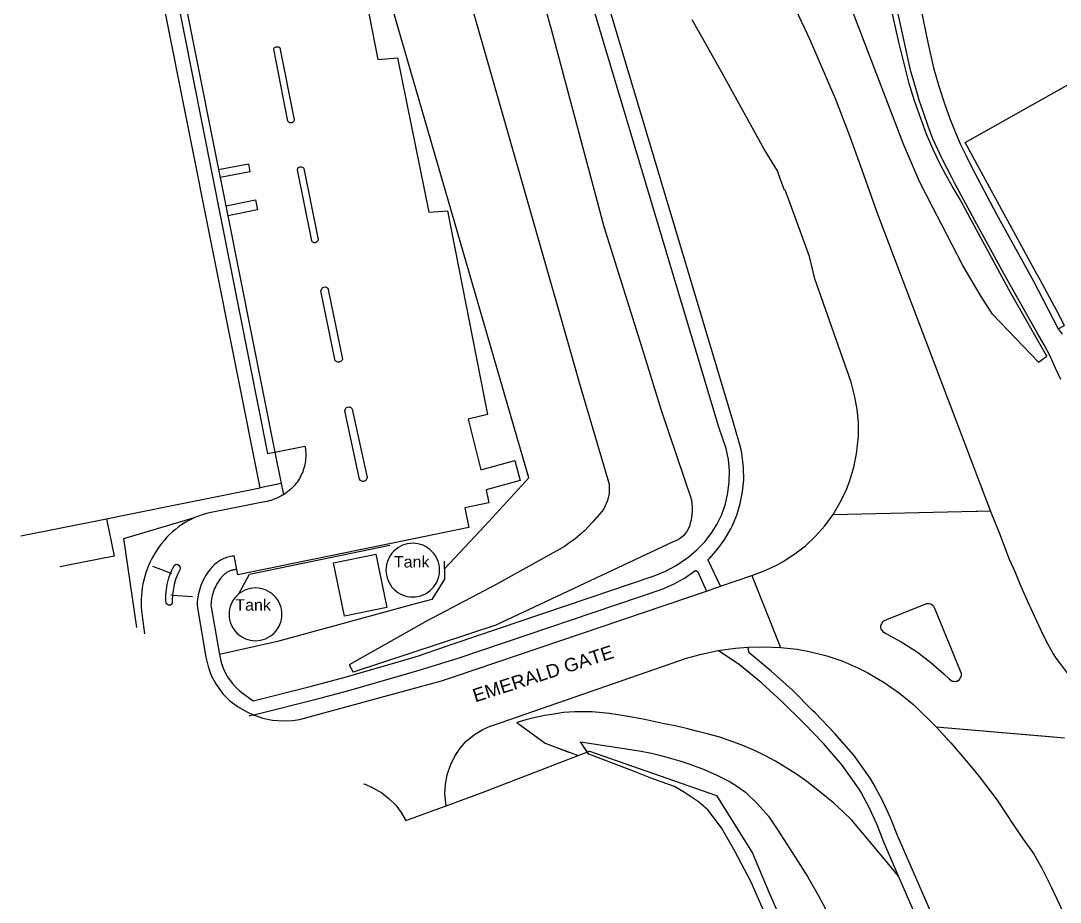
# Model space of a CAD drawing. Header units: millimetres. Extents: x 111502 to 977541, y 8702 to 1044108.
# Drawn here: x 974555.5 to 974691.2, y 475586.7 to 475701.9 of the extents above; entities that cross this region are included whole.
import ezdxf

# ---------------------------------------------------------------- set-up
doc = ezdxf.new("R2010")
doc.units = ezdxf.units.MM
doc.header["$LTSCALE"] = 0.25
doc.layers.add('X HVSS Site Background', color=8, linetype='Continuous')
doc.styles.add('OS Master Map$1$Standard', font='txt')

# ---------------------------------------------------------------- blocks, each defined once
blk = doc.blocks.new('OS MAP')
at = {"layer": 'X HVSS Site Background', "flags": 128}
for points in [[(488363.24, 240160.49), (488363.47, 240159.44), (488363.47, 240159.44), (488363.82, 240158.49), (488363.82, 240158.49), (488364.28, 240157.59), (488364.28, 240157.59), (488364.89, 240156.73), (488364.89, 240156.73), (488365.02, 240156.57), (488365.02, 240156.57), (488365.8, 240155.79), (488365.8, 240155.79), (488366.66, 240155.13), (488366.66, 240155.13), (488367.62, 240154.42), (488367.62, 240154.42), (488375.23, 240156.34), (488375.23, 240156.34), (488379.63, 240157.52), (488379.63, 240157.52), (488387.17, 240159.69), (488387.17, 240159.69), (488389.23, 240160.3), (488389.23, 240160.3), (488393.89, 240161.92), (488393.89, 240161.92), (488420.01, 240170.76), (488420.01, 240170.76), (488421.46, 240171.35), (488421.46, 240171.35), (488422.84, 240172.09), (488422.84, 240172.09), (488424.14, 240172.96), (488424.14, 240172.96), (488424.51, 240173.24), (488424.51, 240173.24), (488425.62, 240174.2), (488425.62, 240174.2), (488426.63, 240175.26), (488426.63, 240175.26), (488427.53, 240176.41), (488427.53, 240176.41), (488428.18, 240177.46), (488428.18, 240177.46), (488428.81, 240178.78), (488428.81, 240178.78), (488429.29, 240180.16), (488429.29, 240180.16), (488429.62, 240181.58), (488429.62, 240181.58), (488429.8, 240183.03), (488429.8, 240183.03), (488429.82, 240184.49), (488429.82, 240184.49), (488429.73, 240185.46), (488429.73, 240185.46), (488429.68, 240185.95), (488429.68, 240185.95), (488429.38, 240187.38), (488429.38, 240187.38), (488428.44, 240190.18), (488428.44, 240190.18), (488409.45, 240253.65)], [(488473.1, 240196.4), (488472.4, 240197.9), (488472.4, 240197.9), (488471.75, 240199.35), (488471.75, 240199.35), (488470.9, 240200.95), (488470.9, 240200.95), (488470, 240202.5), (488470, 240202.5), (488465.7, 240210.15), (488465.7, 240210.15), (488461.85, 240217.15), (488461.85, 240217.15), (488459.2, 240222.1), (488459.2, 240222.1), (488458.85, 240222.8), (488458.85, 240222.8), (488458.25, 240223.95), (488458.25, 240223.95), (488457.65, 240225.15), (488457.65, 240225.15), (488456.35, 240227.85), (488456.35, 240227.85), (488455.75, 240229.5), (488455.75, 240229.5), (488455.2, 240231.15), (488455.2, 240231.15), (488454.6, 240232.9), (488454.6, 240232.9), (488454.05, 240234.75), (488454.05, 240234.75), (488453.5, 240236.65), (488453.5, 240236.65), (488453.05, 240238.6), (488453.05, 240238.6), (488452.4, 240241.6), (488452.4, 240241.6), (488451, 240247.9)], [(488470.15, 240198.65), (488471.25, 240199.45), (488471.25, 240199.45), (488466.55, 240207.7), (488466.55, 240207.7), (488459.8, 240220.15), (488459.8, 240220.15), (488458.9, 240221.65), (488458.9, 240221.65), (488458.05, 240223.15), (488458.05, 240223.15), (488457.25, 240224.7), (488457.25, 240224.7), (488456.4, 240226.45), (488456.4, 240226.45), (488455.55, 240228.45), (488455.55, 240228.45), (488454.8, 240230.5), (488454.8, 240230.5), (488453.95, 240232.95), (488453.95, 240232.95), (488453.3, 240235.05), (488453.3, 240235.05), (488452.75, 240237.15), (488452.75, 240237.15), (488451.95, 240240.45), (488451.95, 240240.45), (488449.05, 240253.3)], [(488428.66, 240169.41), (488427.07, 240172.72), (488427.07, 240172.72), (488427.06, 240172.76), (488427.06, 240172.76), (488427.04, 240172.81), (488427.04, 240172.81), (488427.04, 240172.85), (488427.04, 240172.85), (488427.04, 240172.88), (488427.04, 240172.88), (488427.07, 240172.92), (488427.07, 240172.92), (488427.12, 240172.98), (488427.12, 240172.98), (488427.24, 240173.09), (488427.24, 240173.09), (488428.29, 240174.27), (488428.29, 240174.27), (488429.21, 240175.55), (488429.21, 240175.55), (488430, 240176.91), (488430, 240176.91), (488430.16, 240177.23), (488430.16, 240177.23), (488430.77, 240178.69), (488430.77, 240178.69), (488431.23, 240180.19), (488431.23, 240180.19), (488431.53, 240181.74), (488431.53, 240181.74), (488431.68, 240183.31), (488431.68, 240183.31), (488431.66, 240184.88), (488431.66, 240184.88), (488431.49, 240186.45), (488431.49, 240186.45), (488431.34, 240187.27), (488431.34, 240187.27), (488430.36, 240190.75), (488430.36, 240190.75), (488411.32, 240254.34)], [(488463.9, 240179.25), (488449.12, 240218.2), (488449.12, 240218.2), (488447.38, 240223.15), (488447.38, 240223.15), (488445.58, 240228.08), (488445.58, 240228.08), (488443.69, 240232.98), (488443.69, 240232.98), (488440.3, 240240.87), (488440.3, 240240.87), (488437.06, 240247.8)], [(488470.15, 240198.65), (488464.15, 240204.95), (488464.15, 240204.95), (488462.7, 240207.25), (488462.7, 240207.25), (488460.3, 240211.3), (488460.3, 240211.3), (488457.5, 240216.7), (488457.5, 240216.7), (488456.4, 240218.8), (488456.4, 240218.8), (488454.65, 240222.25), (488454.65, 240222.25), (488453.7, 240224.4), (488453.7, 240224.4), (488452.55, 240227.15), (488452.55, 240227.15), (488445.6, 240245.2)], [(488443.35, 240178.75), (488444.25, 240180.3), (488444.25, 240180.3), (488445.05, 240181.9), (488445.05, 240181.9), (488445.55, 240183.2), (488445.55, 240183.2), (488446.05, 240184.95), (488446.05, 240184.95), (488446.4, 240186.7), (488446.4, 240186.7), (488446.65, 240188.95), (488446.65, 240188.95), (488446.65, 240190.75), (488446.65, 240190.75), (488446.5, 240192.55), (488446.5, 240192.55), (488446.15, 240194.3), (488446.15, 240194.3), (488445.7, 240196.05), (488445.7, 240196.05), (488440.97, 240209.54), (488440.97, 240209.54), (488440.25, 240212.45), (488440.25, 240212.45), (488437.55, 240219.87), (488437.55, 240219.87), (488437.37, 240220.42), (488437.37, 240220.42), (488437.11, 240221.13), (488437.11, 240221.13), (488437.01, 240221.13), (488437.01, 240221.13), (488436.53, 240222.39), (488436.53, 240222.39), (488436.07, 240223.66), (488436.07, 240223.66), (488434.33, 240226.49), (488434.33, 240226.49), (488428.98, 240236.19), (488428.98, 240236.19), (488426.98, 240239.78), (488426.98, 240239.78), (488424.97, 240243.37)], [(488392.62, 240171.67), (488397.86, 240177.31), (488397.86, 240177.31), (488403.64, 240183.54), (488403.64, 240183.54), (488368.8, 240303.56)], [(488377.97, 240268.74), (488383.93, 240238.19), (488383.93, 240238.19), (488386.47, 240238.4), (488386.47, 240238.4), (488390.55, 240218.24), (488390.55, 240218.24), (488392.99, 240218.43), (488392.99, 240218.43), (488398.22, 240191.84), (488398.22, 240191.84), (488395.7, 240191.21), (488395.7, 240191.21), (488397.34, 240184.61), (488397.34, 240184.61), (488401.78, 240185.81), (488401.78, 240185.81), (488402.49, 240183.21), (488402.49, 240183.21), (488398.05, 240182.01), (488398.05, 240182.01), (488398.42, 240180.28), (488398.42, 240180.28), (488395.29, 240179.64), (488395.29, 240179.64), (488395.81, 240177.09), (488395.81, 240177.09), (488385.43, 240174.96), (488385.43, 240174.96), (488367.11, 240171.2), (488367.11, 240171.2), (488365.64, 240170.89), (488365.64, 240170.89), (488365.5, 240171.58)], [(488381.11, 240297.77), (488409.05, 240200), (488409.05, 240200), (488410.2, 240196), (488410.2, 240196), (488414.1, 240182.75), (488414.1, 240182.75), (488414.1, 240181.5), (488414.1, 240181.5), (488413.9, 240180.6), (488413.9, 240180.6), (488413.6, 240179.9), (488413.6, 240179.9), (488413.4, 240179.5), (488413.4, 240179.5), (488413.15, 240179.15), (488413.15, 240179.15), (488411.95, 240177.75), (488411.95, 240177.75), (488410.9, 240176.65), (488410.9, 240176.65), (488410.3, 240176.1), (488410.3, 240176.1), (488409.65, 240175.55), (488409.65, 240175.55), (488409, 240175.1), (488409, 240175.1), (488408.3, 240174.6), (488408.3, 240174.6), (488407.6, 240174.2), (488407.6, 240174.2), (488399.35, 240169.65), (488399.35, 240169.65), (488390.25, 240164.85), (488390.25, 240164.85), (488380.15, 240159.15), (488380.15, 240159.15), (488380.7, 240158.16)], [(488368.54, 240182.25), (488346.54, 240292.74)], [(488349.68, 240291.33), (488348.79, 240291.15), (488348.79, 240291.15), (488369.49, 240186.72), (488369.49, 240186.72), (488370.47, 240186.92), (488370.47, 240186.92), (488371.29, 240182.8)], [(488349.68, 240291.33), (488363.12, 240223.82)], [(488397.14, 240276.42), (488406.7, 240241.5), (488406.7, 240241.5), (488413.4, 240216.4), (488413.4, 240216.4), (488418.55, 240200), (488418.55, 240200), (488420.9, 240192.4), (488420.9, 240192.4), (488424.85, 240180.7), (488424.85, 240180.7), (488424.9, 240180.2), (488424.9, 240180.2), (488424.95, 240179.75), (488424.95, 240179.75), (488424.95, 240179.25), (488424.95, 240179.25), (488424.9, 240178.75), (488424.9, 240178.75), (488424.8, 240178.05), (488424.8, 240178.05), (488424.7, 240177.7), (488424.7, 240177.7), (488424.65, 240177.4), (488424.65, 240177.4), (488424.5, 240177.05), (488424.5, 240177.05), (488424.25, 240176.55), (488424.25, 240176.55), (488424.05, 240176.3), (488424.05, 240176.3), (488423.8, 240176), (488423.8, 240176), (488423.3, 240175.6), (488423.3, 240175.6), (488423, 240175.4), (488423, 240175.4), (488422.45, 240175.2), (488422.45, 240175.2), (488399.3, 240164.3), (488399.3, 240164.3), (488380.7, 240158.16)], [(488454.55, 240246.15), (488455.7, 240240.4), (488455.7, 240240.4), (488456.45, 240237.1), (488456.45, 240237.1), (488457.15, 240234.7), (488457.15, 240234.7), (488457.95, 240232.3), (488457.95, 240232.3), (488458.65, 240230.35), (488458.65, 240230.35), (488459.4, 240228.45), (488459.4, 240228.45), (488460, 240227.1), (488460, 240227.1), (488460.7, 240225.7), (488460.7, 240225.7), (488461.4, 240224.2), (488461.4, 240224.2), (488464.7, 240218), (488464.7, 240218), (488469.5, 240209.25), (488469.5, 240209.25), (488472.75, 240203)], [(488370.32, 240239.54), (488370.32, 240239.61), (488370.32, 240239.61), (488370.37, 240239.69), (488370.37, 240239.69), (488370.43, 240239.75), (488370.43, 240239.75), (488370.52, 240239.8), (488370.52, 240239.8), (488370.65, 240239.84), (488370.65, 240239.84), (488370.8, 240239.86), (488370.8, 240239.86), (488370.93, 240239.85), (488370.93, 240239.85), (488371.03, 240239.81), (488371.03, 240239.81), (488371.09, 240239.75), (488371.09, 240239.75), (488371.13, 240239.7), (488371.13, 240239.7), (488372.99, 240230.32), (488372.99, 240230.32), (488372.98, 240230.24), (488372.98, 240230.24), (488372.96, 240230.16), (488372.96, 240230.16), (488372.91, 240230.08), (488372.91, 240230.08), (488372.86, 240230.03), (488372.86, 240230.03), (488372.77, 240229.96), (488372.77, 240229.96), (488372.69, 240229.93), (488372.69, 240229.93), (488372.58, 240229.91), (488372.58, 240229.91), (488372.51, 240229.93), (488372.51, 240229.93), (488372.45, 240229.94), (488372.45, 240229.94), (488372.39, 240229.96), (488372.39, 240229.96), (488372.3, 240230.02), (488372.3, 240230.02), (488372.25, 240230.06), (488372.25, 240230.06), (488372.18, 240230.15), (488372.18, 240230.15), (488370.32, 240239.54)], [(488472.75, 240203), (488473.57, 240203.44), (488473.57, 240203.44), (488472.5, 240205.45), (488472.5, 240205.45), (488470.4, 240209.4), (488470.4, 240209.4), (488469.85, 240210.35), (488469.85, 240210.35), (488460.6, 240227.35), (488460.6, 240227.35), (488474, 240234.9)], [(488363.12, 240223.82), (488367.01, 240224.59), (488367.01, 240224.59), (488367.22, 240223.54), (488367.22, 240223.54), (488363.33, 240222.77)], [(488363.12, 240223.82), (488363.33, 240222.77)], [(488363.12, 240223.82), (488363.33, 240222.77)], [(488373.41, 240223.79), (488373.42, 240223.87), (488373.42, 240223.87), (488373.48, 240223.97), (488373.48, 240223.97), (488373.56, 240224.08), (488373.56, 240224.08), (488373.66, 240224.14), (488373.66, 240224.14), (488373.79, 240224.18), (488373.79, 240224.18), (488373.91, 240224.17), (488373.91, 240224.17), (488374.03, 240224.14), (488374.03, 240224.14), (488374.13, 240224.09), (488374.13, 240224.09), (488374.21, 240224.04), (488374.21, 240224.04), (488374.26, 240223.96), (488374.26, 240223.96), (488376.13, 240214.69), (488376.13, 240214.69), (488376.12, 240214.62), (488376.12, 240214.62), (488376.09, 240214.55), (488376.09, 240214.55), (488376.03, 240214.47), (488376.03, 240214.47), (488375.94, 240214.37), (488375.94, 240214.37), (488375.83, 240214.3), (488375.83, 240214.3), (488375.73, 240214.27), (488375.73, 240214.27), (488375.62, 240214.27), (488375.62, 240214.27), (488375.52, 240214.3), (488375.52, 240214.3), (488375.44, 240214.35), (488375.44, 240214.35), (488375.38, 240214.4), (488375.38, 240214.4), (488375.31, 240214.47), (488375.31, 240214.47), (488375.28, 240214.52), (488375.28, 240214.52), (488373.41, 240223.79)], [(488363.33, 240222.77), (488364.06, 240219.1)], [(488364.06, 240219.1), (488367.95, 240219.88), (488367.95, 240219.88), (488368.2, 240218.58), (488368.2, 240218.58), (488364.32, 240217.8)], [(488364.06, 240219.1), (488364.32, 240217.8)], [(488364.06, 240219.1), (488364.32, 240217.8)], [(488364.32, 240217.8), (488370.47, 240186.92)], [(488376.49, 240207.97), (488376.53, 240208.11), (488376.53, 240208.11), (488376.58, 240208.22), (488376.58, 240208.22), (488376.65, 240208.33), (488376.65, 240208.33), (488376.75, 240208.42), (488376.75, 240208.42), (488376.86, 240208.47), (488376.86, 240208.47), (488377.02, 240208.49), (488377.02, 240208.49), (488377.15, 240208.48), (488377.15, 240208.48), (488377.27, 240208.42), (488377.27, 240208.42), (488377.37, 240208.32), (488377.37, 240208.32), (488377.42, 240208.16), (488377.42, 240208.16), (488379.29, 240199.04), (488379.29, 240199.04), (488379.25, 240198.95), (488379.25, 240198.95), (488379.16, 240198.84), (488379.16, 240198.84), (488379.08, 240198.77), (488379.08, 240198.77), (488378.97, 240198.71), (488378.97, 240198.71), (488378.82, 240198.67), (488378.82, 240198.67), (488378.67, 240198.68), (488378.67, 240198.68), (488378.54, 240198.73), (488378.54, 240198.73), (488378.43, 240198.79), (488378.43, 240198.79), (488378.35, 240198.85), (488378.35, 240198.85), (488376.49, 240207.97)], [(488472.75, 240203), (488473.26, 240202.31)], [(488379.6, 240192.33), (488379.63, 240192.45), (488379.63, 240192.45), (488379.7, 240192.59), (488379.7, 240192.59), (488379.75, 240192.67), (488379.75, 240192.67), (488379.84, 240192.75), (488379.84, 240192.75), (488379.97, 240192.81), (488379.97, 240192.81), (488380.13, 240192.85), (488380.13, 240192.85), (488380.22, 240192.84), (488380.22, 240192.84), (488380.32, 240192.8), (488380.32, 240192.8), (488380.38, 240192.75), (488380.38, 240192.75), (488380.47, 240192.68), (488380.47, 240192.68), (488380.53, 240192.62), (488380.53, 240192.62), (488380.57, 240192.54), (488380.57, 240192.54), (488382.5, 240183.6), (488382.5, 240183.6), (488382.49, 240183.48), (488382.49, 240183.48), (488382.44, 240183.37), (488382.44, 240183.37), (488382.34, 240183.26), (488382.34, 240183.26), (488382.26, 240183.19), (488382.26, 240183.19), (488382.17, 240183.14), (488382.17, 240183.14), (488382.1, 240183.11), (488382.1, 240183.11), (488382.02, 240183.1), (488382.02, 240183.1), (488381.93, 240183.1), (488381.93, 240183.1), (488381.8, 240183.13), (488381.8, 240183.13), (488381.67, 240183.2), (488381.67, 240183.2), (488381.59, 240183.27), (488381.59, 240183.27), (488381.53, 240183.39), (488381.53, 240183.39), (488379.6, 240192.33)], [(488370.47, 240186.92), (488374.39, 240187.7), (488374.39, 240187.7), (488374.46, 240187.29), (488374.46, 240187.29), (488374.48, 240187.04), (488374.48, 240187.04), (488374.5, 240186.8), (488374.5, 240186.8), (488374.5, 240186.55), (488374.5, 240186.55), (488374.5, 240186.3), (488374.5, 240186.3), (488374.48, 240186.05), (488374.48, 240186.05), (488374.46, 240185.8), (488374.46, 240185.8), (488374.42, 240185.56), (488374.42, 240185.56), (488374.38, 240185.31), (488374.38, 240185.31), (488374.32, 240185.07), (488374.32, 240185.07), (488374.26, 240184.83), (488374.26, 240184.83), (488374.18, 240184.6), (488374.18, 240184.6), (488374.1, 240184.36), (488374.1, 240184.36), (488374.01, 240184.13), (488374.01, 240184.13), (488373.9, 240183.91), (488373.9, 240183.91), (488373.79, 240183.68), (488373.79, 240183.68), (488373.67, 240183.47), (488373.67, 240183.47), (488373.54, 240183.26), (488373.54, 240183.26), (488373.37, 240183), (488373.37, 240183), (488373.22, 240182.81), (488373.22, 240182.81), (488373.06, 240182.62), (488373.06, 240182.62), (488372.89, 240182.43), (488372.89, 240182.43), (488372.72, 240182.25), (488372.72, 240182.25), (488372.54, 240182.08), (488372.54, 240182.08), (488372.35, 240181.92), (488372.35, 240181.92), (488372.16, 240181.76), (488372.16, 240181.76), (488371.96, 240181.61), (488371.96, 240181.61), (488371.76, 240181.47), (488371.76, 240181.47), (488371.58, 240181.36)], [(488370.47, 240186.92), (488371.29, 240182.8)], [(488371.29, 240182.8), (488368.54, 240182.25)], [(488371.29, 240182.8), (488371.58, 240181.36)], [(488348.47, 240178.22), (488350.34, 240178.59), (488350.34, 240178.59), (488368.54, 240182.25)], [(488371.58, 240181.36), (488371.47, 240181.29), (488371.47, 240181.29), (488371.23, 240181.15), (488371.23, 240181.15), (488370.99, 240181.02), (488370.99, 240181.02), (488370.74, 240180.91), (488370.74, 240180.91), (488370.49, 240180.8), (488370.49, 240180.8), (488370.24, 240180.71), (488370.24, 240180.71), (488369.98, 240180.62), (488369.98, 240180.62), (488369.71, 240180.55), (488369.71, 240180.55), (488369.45, 240180.48), (488369.45, 240180.48), (488369.18, 240180.43), (488369.18, 240180.43), (488368.91, 240180.39), (488368.91, 240180.39), (488363.03, 240179.2), (488363.03, 240179.2), (488362.58, 240179.14), (488362.58, 240179.14), (488362.14, 240179.05), (488362.14, 240179.05), (488361.7, 240178.95), (488361.7, 240178.95), (488361.26, 240178.83), (488361.26, 240178.83), (488360.83, 240178.69), (488360.83, 240178.69), (488360.4, 240178.53), (488360.4, 240178.53), (488359.98, 240178.36)], [(488432.75, 240170.8), (488434.5, 240171.45), (488434.5, 240171.45), (488436.15, 240172.25), (488436.15, 240172.25), (488436.85, 240172.65), (488436.85, 240172.65), (488438.35, 240173.65), (488438.35, 240173.65), (488439.75, 240174.7), (488439.75, 240174.7), (488441, 240175.9), (488441, 240175.9), (488442.25, 240177.3), (488442.25, 240177.3), (488443.35, 240178.75)], [(488443.35, 240178.75), (488463.9, 240179.25)], [(488473.2, 240159.05), (488472.6, 240159.85), (488472.6, 240159.85), (488472.05, 240160.7), (488472.05, 240160.7), (488471.45, 240161.8), (488471.45, 240161.8), (488470.8, 240162.95), (488470.8, 240162.95), (488469.95, 240164.85), (488469.95, 240164.85), (488469.45, 240165.9), (488469.45, 240165.9), (488468.95, 240167), (488468.95, 240167), (488468.35, 240168.35), (488468.35, 240168.35), (488467.75, 240169.75), (488467.75, 240169.75), (488467.1, 240171.3), (488467.1, 240171.3), (488466.4, 240172.9), (488466.4, 240172.9), (488465.1, 240176.25), (488465.1, 240176.25), (488463.9, 240179.25)], [(488337.3, 240176), (488348.47, 240178.22)], [(488348.47, 240178.22), (488349.47, 240173.32), (488349.47, 240173.32), (488343.69, 240172.2), (488343.69, 240172.2), (488342.42, 240171.95)], [(488352.45, 240164.01), (488350.77, 240175.63), (488350.77, 240175.63), (488359.98, 240178.36)], [(488359.98, 240178.36), (488359.57, 240178.17), (488359.57, 240178.17), (488359.17, 240177.96), (488359.17, 240177.96), (488358.77, 240177.74), (488358.77, 240177.74), (488358.29, 240177.43), (488358.29, 240177.43), (488357.88, 240177.14), (488357.88, 240177.14), (488357.48, 240176.83), (488357.48, 240176.83), (488357.09, 240176.51), (488357.09, 240176.51), (488356.73, 240176.16), (488356.73, 240176.16), (488356.37, 240175.8), (488356.37, 240175.8), (488356.04, 240175.42), (488356.04, 240175.42), (488355.72, 240175.03), (488355.72, 240175.03), (488355.41, 240174.63), (488355.41, 240174.63), (488354.92, 240173.9), (488354.92, 240173.9), (488354.66, 240173.47), (488354.66, 240173.47), (488354.42, 240173.03), (488354.42, 240173.03), (488354.19, 240172.57), (488354.19, 240172.57), (488353.99, 240172.11), (488353.99, 240172.11), (488353.8, 240171.64), (488353.8, 240171.64), (488353.64, 240171.16), (488353.64, 240171.16), (488353.49, 240170.68), (488353.49, 240170.68), (488353.36, 240170.19), (488353.36, 240170.19), (488353.25, 240169.7), (488353.25, 240169.7), (488353.16, 240169.2), (488353.16, 240169.2), (488353.1, 240168.7), (488353.1, 240168.7), (488353.05, 240168.19), (488353.05, 240168.19), (488353.02, 240167.69), (488353.02, 240167.69), (488353.01, 240167.19), (488353.01, 240167.19), (488353.03, 240166.68), (488353.03, 240166.68), (488353.06, 240166.18), (488353.06, 240166.18), (488353.14, 240165.49), (488353.14, 240165.49), (488353.47, 240163.19)], [(488365.75, 240168.4), (488367.15, 240171), (488367.15, 240171), (488385.47, 240174.76)], [(488384.97, 240171.51), (488384.99, 240171.17), (488384.99, 240171.17), (488385.04, 240170.83), (488385.04, 240170.83), (488385.12, 240170.5), (488385.12, 240170.5), (488385.24, 240170.17), (488385.24, 240170.17), (488385.38, 240169.86), (488385.38, 240169.86), (488385.56, 240169.57), (488385.56, 240169.57), (488385.76, 240169.29), (488385.76, 240169.29), (488385.99, 240169.04), (488385.99, 240169.04), (488386.25, 240168.81), (488386.25, 240168.81), (488386.53, 240168.6), (488386.53, 240168.6), (488386.82, 240168.43), (488386.82, 240168.43), (488387.13, 240168.28), (488387.13, 240168.28), (488387.45, 240168.16), (488387.45, 240168.16), (488387.79, 240168.08), (488387.79, 240168.08), (488388.13, 240168.03), (488388.13, 240168.03), (488388.47, 240168.01), (488388.47, 240168.01), (488388.81, 240168.03), (488388.81, 240168.03), (488389.15, 240168.08), (488389.15, 240168.08), (488389.49, 240168.16), (488389.49, 240168.16), (488389.81, 240168.28), (488389.81, 240168.28), (488390.12, 240168.43), (488390.12, 240168.43), (488390.41, 240168.6), (488390.41, 240168.6), (488390.69, 240168.81), (488390.69, 240168.81), (488390.94, 240169.04), (488390.94, 240169.04), (488391.18, 240169.29), (488391.18, 240169.29), (488391.38, 240169.57), (488391.38, 240169.57), (488391.56, 240169.86), (488391.56, 240169.86), (488391.7, 240170.17), (488391.7, 240170.17), (488391.82, 240170.5), (488391.82, 240170.5), (488391.9, 240170.83), (488391.9, 240170.83), (488391.95, 240171.17), (488391.95, 240171.17), (488391.97, 240171.51), (488391.97, 240171.51), (488391.95, 240171.86), (488391.95, 240171.86), (488391.9, 240172.2), (488391.9, 240172.2), (488391.82, 240172.53), (488391.82, 240172.53), (488391.7, 240172.85), (488391.7, 240172.85), (488391.56, 240173.16), (488391.56, 240173.16), (488391.38, 240173.46), (488391.38, 240173.46), (488391.18, 240173.73), (488391.18, 240173.73), (488390.94, 240173.99), (488390.94, 240173.99), (488390.69, 240174.22), (488390.69, 240174.22), (488390.41, 240174.42), (488390.41, 240174.42), (488390.12, 240174.6), (488390.12, 240174.6), (488389.81, 240174.75), (488389.81, 240174.75), (488389.49, 240174.86), (488389.49, 240174.86), (488389.15, 240174.95), (488389.15, 240174.95), (488388.81, 240175), (488388.81, 240175), (488388.47, 240175.01), (488388.47, 240175.01), (488388.13, 240175), (488388.13, 240175), (488387.79, 240174.95), (488387.79, 240174.95), (488387.45, 240174.86), (488387.45, 240174.86), (488387.13, 240174.75), (488387.13, 240174.75), (488386.82, 240174.6), (488386.82, 240174.6), (488386.53, 240174.42), (488386.53, 240174.42), (488386.25, 240174.22), (488386.25, 240174.22), (488385.99, 240173.99), (488385.99, 240173.99), (488385.76, 240173.73), (488385.76, 240173.73), (488385.56, 240173.46), (488385.56, 240173.46), (488385.38, 240173.16), (488385.38, 240173.16), (488385.24, 240172.85), (488385.24, 240172.85), (488385.12, 240172.53), (488385.12, 240172.53), (488385.04, 240172.2), (488385.04, 240172.2), (488384.99, 240171.86), (488384.99, 240171.86), (488384.97, 240171.51)], [(488365.5, 240171.58), (488365.14, 240173.36), (488365.14, 240173.36), (488365.06, 240173.35), (488365.06, 240173.35), (488364.88, 240173.32), (488364.88, 240173.32), (488364.69, 240173.29), (488364.69, 240173.29), (488364.51, 240173.25), (488364.51, 240173.25), (488364.33, 240173.2), (488364.33, 240173.2), (488364.15, 240173.15), (488364.15, 240173.15), (488363.98, 240173.08), (488363.98, 240173.08), (488363.8, 240173.01), (488363.8, 240173.01), (488363.62, 240172.92), (488363.62, 240172.92), (488363.36, 240172.79), (488363.36, 240172.79), (488363.18, 240172.68), (488363.18, 240172.68), (488363.02, 240172.57), (488363.02, 240172.57), (488362.88, 240172.47), (488362.88, 240172.47), (488362.73, 240172.35), (488362.73, 240172.35), (488362.59, 240172.23), (488362.59, 240172.23), (488362.45, 240172.1), (488362.45, 240172.1), (488362.32, 240171.96), (488362.32, 240171.96), (488362.19, 240171.82), (488362.19, 240171.82), (488362.07, 240171.67), (488362.07, 240171.67), (488361.95, 240171.51), (488361.95, 240171.51), (488361.78, 240171.29), (488361.78, 240171.29), (488361.6, 240171.03), (488361.6, 240171.03), (488361.43, 240170.76), (488361.43, 240170.76), (488361.27, 240170.48), (488361.27, 240170.48), (488361.07, 240170.1), (488361.07, 240170.1), (488360.94, 240169.8), (488360.94, 240169.8), (488360.82, 240169.51), (488360.82, 240169.51), (488360.72, 240169.21), (488360.72, 240169.21), (488360.62, 240168.91), (488360.62, 240168.91), (488360.54, 240168.6), (488360.54, 240168.6), (488360.47, 240168.29), (488360.47, 240168.29), (488360.42, 240167.98), (488360.42, 240167.98), (488360.37, 240167.66), (488360.37, 240167.66), (488360.34, 240167.34), (488360.34, 240167.34), (488360.33, 240167), (488360.33, 240167), (488360.35, 240166.6), (488360.35, 240166.6), (488361.47, 240160.14), (488361.47, 240160.14), (488361.74, 240158.93), (488361.74, 240158.93), (488362.17, 240157.76), (488362.17, 240157.76), (488362.74, 240156.66), (488362.74, 240156.66), (488363.45, 240155.64), (488363.45, 240155.64), (488363.68, 240155.36), (488363.68, 240155.36), (488364.61, 240154.43), (488364.61, 240154.43), (488365.66, 240153.63), (488365.66, 240153.63), (488366.8, 240152.98), (488366.8, 240152.98), (488367.63, 240152.6)], [(488385.1, 240166.62), (488379.56, 240165.49), (488379.56, 240165.49), (488378.14, 240172.44), (488378.14, 240172.44), (488383.67, 240173.58), (488383.67, 240173.58), (488385.1, 240166.62)], [(488356.86, 240171.1), (488354.55, 240171.97)], [(488356.86, 240171.1), (488357, 240171.48), (488357, 240171.48), (488357.34, 240172.1), (488357.34, 240172.1), (488357.5, 240172.23), (488357.5, 240172.23), (488357.67, 240172.27), (488357.67, 240172.27), (488357.82, 240172.22), (488357.82, 240172.22), (488357.98, 240172.1), (488357.98, 240172.1), (488358.07, 240171.98), (488358.07, 240171.98), (488358.12, 240171.76), (488358.12, 240171.76), (488358.1, 240171.62), (488358.1, 240171.62), (488357.8, 240171.02), (488357.8, 240171.02), (488357.51, 240170.3), (488357.51, 240170.3), (488357.32, 240169.64), (488357.32, 240169.64), (488357.17, 240168.86), (488357.17, 240168.86), (488357.12, 240168.25)], [(488392.62, 240171.67), (488392.63, 240170.33), (488392.63, 240170.33), (488390.97, 240167.69), (488390.97, 240167.69), (488388.94, 240167.14), (488388.94, 240167.14), (488370.81, 240162.18)], [(488392.62, 240171.67), (488392.62, 240172.67)], [(488357.12, 240168.25), (488357.07, 240167.58), (488357.07, 240167.58), (488357.07, 240167.17), (488357.07, 240167.17), (488357, 240167.05), (488357, 240167.05), (488356.86, 240166.95), (488356.86, 240166.95), (488356.73, 240166.92), (488356.73, 240166.92), (488356.58, 240166.94), (488356.58, 240166.94), (488356.45, 240167.03), (488356.45, 240167.03), (488356.35, 240167.12), (488356.35, 240167.12), (488356.28, 240167.24), (488356.28, 240167.24), (488356.24, 240167.39), (488356.24, 240167.39), (488356.24, 240168.31), (488356.24, 240168.31), (488356.42, 240169.63), (488356.42, 240169.63), (488356.63, 240170.5), (488356.63, 240170.5), (488356.86, 240171.1)], [(488357, 240171.04), (488356.86, 240171.1)], [(488365.5, 240171.58), (488365.39, 240171.57), (488365.39, 240171.57), (488365.28, 240171.56), (488365.28, 240171.56), (488365.17, 240171.55), (488365.17, 240171.55), (488365.05, 240171.53), (488365.05, 240171.53), (488364.95, 240171.5), (488364.95, 240171.5), (488364.84, 240171.47), (488364.84, 240171.47), (488364.73, 240171.44), (488364.73, 240171.44), (488364.62, 240171.4), (488364.62, 240171.4), (488364.52, 240171.36), (488364.52, 240171.36), (488364.42, 240171.31), (488364.42, 240171.31), (488364.25, 240171.22), (488364.25, 240171.22), (488364.15, 240171.16), (488364.15, 240171.16), (488364.06, 240171.1), (488364.06, 240171.1), (488363.97, 240171.03), (488363.97, 240171.03), (488363.88, 240170.96), (488363.88, 240170.96), (488363.79, 240170.89), (488363.79, 240170.89), (488363.71, 240170.81), (488363.71, 240170.81), (488363.63, 240170.73), (488363.63, 240170.73), (488363.56, 240170.65), (488363.56, 240170.65), (488363.49, 240170.56), (488363.49, 240170.56), (488363.39, 240170.43), (488363.39, 240170.43), (488363.24, 240170.24), (488363.24, 240170.24), (488363.1, 240170.04), (488363.1, 240170.04), (488362.97, 240169.83), (488362.97, 240169.83), (488362.85, 240169.62), (488362.85, 240169.62), (488362.7, 240169.32), (488362.7, 240169.32), (488362.6, 240169.1), (488362.6, 240169.1), (488362.51, 240168.87), (488362.51, 240168.87), (488362.43, 240168.64), (488362.43, 240168.64), (488362.35, 240168.41), (488362.35, 240168.41), (488362.29, 240168.18), (488362.29, 240168.18), (488362.24, 240167.94), (488362.24, 240167.94), (488362.2, 240167.7), (488362.2, 240167.7), (488362.16, 240167.46), (488362.16, 240167.46), (488362.14, 240167.21), (488362.14, 240167.21), (488362.12, 240166.91), (488362.12, 240166.91), (488363.24, 240160.49)], [(488367.63, 240152.6), (488368.06, 240152.68), (488368.06, 240152.68), (488375.68, 240154.6), (488375.68, 240154.6), (488380.11, 240155.79), (488380.11, 240155.79), (488387.67, 240157.96), (488387.67, 240157.96), (488389.74, 240158.57), (488389.74, 240158.57), (488394.53, 240160.03), (488394.53, 240160.03), (488421.02, 240169.04), (488421.02, 240169.04), (488422.53, 240169.68), (488422.53, 240169.68), (488423.96, 240170.46), (488423.96, 240170.46), (488425.3, 240171.4), (488425.3, 240171.4), (488425.37, 240171.43), (488425.37, 240171.43), (488425.4, 240171.44), (488425.4, 240171.44), (488425.43, 240171.44), (488425.43, 240171.44), (488425.46, 240171.44), (488425.46, 240171.44), (488425.49, 240171.42), (488425.49, 240171.42), (488425.53, 240171.41), (488425.53, 240171.41), (488425.55, 240171.39), (488425.55, 240171.39), (488425.67, 240171.28), (488425.67, 240171.28), (488426.8, 240168.78)], [(488428.66, 240169.41), (488432.75, 240170.8)], [(488432.75, 240170.8), (488436.5, 240161.4)], [(488365.75, 240168.4), (488365.5, 240168.17), (488365.5, 240168.17), (488365.27, 240167.92), (488365.27, 240167.92), (488365.07, 240167.65), (488365.07, 240167.65), (488364.89, 240167.36), (488364.89, 240167.36), (488364.75, 240167.05), (488364.75, 240167.05), (488364.64, 240166.74), (488364.64, 240166.74), (488364.55, 240166.41), (488364.55, 240166.41), (488364.5, 240166.07), (488364.5, 240166.07), (488364.49, 240165.73), (488364.49, 240165.73), (488364.5, 240165.4), (488364.5, 240165.4), (488364.55, 240165.06), (488364.55, 240165.06), (488364.64, 240164.73), (488364.64, 240164.73), (488364.75, 240164.41), (488364.75, 240164.41), (488364.89, 240164.11), (488364.89, 240164.11), (488365.07, 240163.82), (488365.07, 240163.82), (488365.27, 240163.55), (488365.27, 240163.55), (488365.5, 240163.29), (488365.5, 240163.29), (488365.75, 240163.07), (488365.75, 240163.07), (488366.02, 240162.87), (488366.02, 240162.87), (488366.31, 240162.69), (488366.31, 240162.69), (488366.62, 240162.55), (488366.62, 240162.55), (488366.94, 240162.43), (488366.94, 240162.43), (488367.26, 240162.35), (488367.26, 240162.35), (488367.6, 240162.3), (488367.6, 240162.3), (488367.94, 240162.28), (488367.94, 240162.28), (488368.27, 240162.3), (488368.27, 240162.3), (488368.61, 240162.35), (488368.61, 240162.35), (488368.94, 240162.43), (488368.94, 240162.43), (488369.26, 240162.55), (488369.26, 240162.55), (488369.56, 240162.69), (488369.56, 240162.69), (488369.85, 240162.87), (488369.85, 240162.87), (488370.13, 240163.07), (488370.13, 240163.07), (488370.38, 240163.29), (488370.38, 240163.29), (488370.6, 240163.55), (488370.6, 240163.55), (488370.81, 240163.82), (488370.81, 240163.82), (488370.98, 240164.11), (488370.98, 240164.11), (488371.12, 240164.41), (488371.12, 240164.41), (488371.24, 240164.73), (488371.24, 240164.73), (488371.32, 240165.06), (488371.32, 240165.06), (488371.37, 240165.4), (488371.37, 240165.4), (488371.39, 240165.73), (488371.39, 240165.73), (488371.37, 240166.07), (488371.37, 240166.07), (488371.32, 240166.41), (488371.32, 240166.41), (488371.24, 240166.74), (488371.24, 240166.74), (488371.12, 240167.05), (488371.12, 240167.05), (488370.98, 240167.36), (488370.98, 240167.36), (488370.81, 240167.65), (488370.81, 240167.65), (488370.6, 240167.92), (488370.6, 240167.92), (488370.38, 240168.17), (488370.38, 240168.17), (488370.13, 240168.4), (488370.13, 240168.4), (488369.85, 240168.6), (488369.85, 240168.6), (488369.56, 240168.78), (488369.56, 240168.78), (488369.26, 240168.92), (488369.26, 240168.92), (488368.94, 240169.04), (488368.94, 240169.04), (488368.61, 240169.12), (488368.61, 240169.12), (488368.27, 240169.17), (488368.27, 240169.17), (488367.94, 240169.18), (488367.94, 240169.18), (488367.6, 240169.17), (488367.6, 240169.17), (488367.26, 240169.12), (488367.26, 240169.12), (488366.94, 240169.04), (488366.94, 240169.04), (488366.62, 240168.92), (488366.62, 240168.92), (488366.31, 240168.78), (488366.31, 240168.78), (488366.02, 240168.6), (488366.02, 240168.6), (488365.75, 240168.4)], [(488426.8, 240168.78), (488428.66, 240169.41)], [(488356.9, 240168.27), (488357.12, 240168.25)], [(488357.12, 240168.25), (488359.73, 240168.06)], [(488367.63, 240152.6), (488368.88, 240152.18), (488368.88, 240152.18), (488370.18, 240151.91), (488370.18, 240151.91), (488371.49, 240151.81), (488371.49, 240151.81), (488372.81, 240151.85), (488372.81, 240151.85), (488373.69, 240151.98), (488373.69, 240151.98), (488392.21, 240157.05), (488392.21, 240157.05), (488394.06, 240157.67), (488394.06, 240157.67), (488426.8, 240168.78)], [(488455.4, 240167.05), (488450.3, 240165), (488450.3, 240165), (488450, 240164.9), (488450, 240164.9), (488449.85, 240164.8), (488449.85, 240164.8), (488449.65, 240164.5), (488449.65, 240164.5), (488449.6, 240164.35), (488449.6, 240164.35), (488449.55, 240164.15), (488449.55, 240164.15), (488449.55, 240164), (488449.55, 240164), (488449.6, 240163.8), (488449.6, 240163.8), (488449.7, 240163.65), (488449.7, 240163.65), (488449.8, 240163.55), (488449.8, 240163.55), (488449.9, 240163.4), (488449.9, 240163.4), (488450.05, 240163.35), (488450.05, 240163.35), (488450.25, 240163.25), (488450.25, 240163.25), (488452.25, 240162.15), (488452.25, 240162.15), (488454.1, 240160.95), (488454.1, 240160.95), (488454.35, 240160.8), (488454.35, 240160.8), (488456.1, 240159.45), (488456.1, 240159.45), (488457.8, 240157.95), (488457.8, 240157.95), (488458.5, 240157.3), (488458.5, 240157.3), (488458.75, 240157.1), (488458.75, 240157.1), (488458.9, 240157), (488458.9, 240157), (488459.05, 240157), (488459.05, 240157), (488459.2, 240156.95), (488459.2, 240156.95), (488459.4, 240157), (488459.4, 240157), (488459.55, 240157), (488459.55, 240157), (488459.85, 240157.2), (488459.85, 240157.2), (488459.95, 240157.35), (488459.95, 240157.35), (488460, 240157.5), (488460, 240157.5), (488460.1, 240157.65), (488460.1, 240157.65), (488460.1, 240158), (488460.1, 240158), (488460, 240158.3), (488460, 240158.3), (488456.65, 240166.5), (488456.65, 240166.5), (488456.5, 240166.75), (488456.5, 240166.75), (488456.4, 240166.85), (488456.4, 240166.85), (488456.1, 240167.05), (488456.1, 240167.05), (488455.9, 240167.1), (488455.9, 240167.1), (488455.55, 240167.1), (488455.55, 240167.1), (488455.4, 240167.05)], [(488370.81, 240162.18), (488363.24, 240160.49)], [(488426.15, 240160.55), (488428.35, 240161)], [(488428.35, 240161), (488430.6, 240161.3), (488430.6, 240161.3), (488432.2, 240161.45)], [(488442.14, 240148.79), (488442.13, 240148.8), (488442.13, 240148.8), (488439.57, 240151.47), (488439.57, 240151.47), (488439.34, 240151.71), (488439.34, 240151.71), (488436.72, 240154.3), (488436.72, 240154.3), (488433.99, 240156.78), (488433.99, 240156.78), (488431.15, 240159.14), (488431.15, 240159.14), (488428.35, 240161)], [(488432.2, 240161.45), (488434.35, 240161.5), (488434.35, 240161.5), (488436.5, 240161.4)], [(488444.72, 240148.87), (488443.59, 240150.16), (488443.59, 240150.16), (488441, 240152.85), (488441, 240152.85), (488440.68, 240153.19), (488440.68, 240153.19), (488438.03, 240155.81), (488438.03, 240155.81), (488435.26, 240158.31), (488435.26, 240158.31), (488432.4, 240160.7), (488432.4, 240160.7), (488432.2, 240161.45)], [(488436.5, 240161.4), (488438.65, 240161.2), (488438.65, 240161.2), (488440.45, 240160.85), (488440.45, 240160.85), (488442.55, 240160.3), (488442.55, 240160.3), (488444.6, 240159.6), (488444.6, 240159.6), (488446.6, 240158.75), (488446.6, 240158.75), (488447.9, 240158.1), (488447.9, 240158.1), (488450, 240156.85), (488450, 240156.85), (488452, 240155.45), (488452, 240155.45), (488453.9, 240153.9), (488453.9, 240153.9), (488456.8, 240151.05)], [(488394.02, 240147.28), (488394.65, 240148.25), (488394.65, 240148.25), (488395.45, 240149.15), (488395.45, 240149.15), (488395.6, 240149.3), (488395.6, 240149.3), (488396.55, 240150.05), (488396.55, 240150.05), (488397.55, 240150.65), (488397.55, 240150.65), (488398.65, 240151.15), (488398.65, 240151.15), (488399, 240151.25), (488399, 240151.25), (488424.2, 240160)], [(488424.2, 240160), (488426.15, 240160.55)], [(488431.9, 240148.46), (488431.35, 240148.7), (488431.35, 240148.7), (488428.55, 240149.7), (488428.55, 240149.7), (488427.1, 240150.1), (488427.1, 240150.1), (488425.7, 240150.45), (488425.7, 240150.45), (488424.2, 240150.8), (488424.2, 240150.8), (488422.75, 240151.15), (488422.75, 240151.15), (488421.3, 240151.45), (488421.3, 240151.45), (488418.55, 240152.05), (488418.55, 240152.05), (488416.35, 240152.45), (488416.35, 240152.45), (488414.15, 240152.8), (488414.15, 240152.8), (488411.9, 240153), (488411.9, 240153), (488409.65, 240153), (488409.65, 240153), (488408.15, 240152.9), (488408.15, 240152.9), (488406.9, 240152.7), (488406.9, 240152.7), (488405.7, 240152.5), (488405.7, 240152.5), (488404.45, 240152.25), (488404.45, 240152.25), (488403.25, 240151.95), (488403.25, 240151.95), (488402.05, 240151.6), (488402.05, 240151.6), (488405.75, 240148.9), (488405.75, 240148.9), (488408.83, 240147.74)], [(488367.63, 240152.6), (488367.06, 240152.43)], [(488456.8, 240151.05), (488472.13, 240149.72)], [(488456.8, 240151.05), (488458.39, 240149.29)], [(488410.35, 240149.1), (488416.9, 240148.1), (488416.9, 240148.1), (488417.39, 240148.01)], [(488411.21, 240147.82), (488410.35, 240149.1)], [(488411.5, 240147.83), (488411.53, 240147.84), (488411.53, 240147.84), (488411.55, 240147.83)]]:
    blk.add_lwpolyline(points, dxfattribs=at)
at = {"layer": 'X HVSS Site Background'}
for points in [[(488463.9, 240179.25), (488463.45, 240180.44)], [(488460.65, 240179.17), (488463.9, 240179.25)], [(488479.35, 240152), (488478.15, 240153.05), (488477.05, 240154.15), (488476.05, 240155.3), (488475.25, 240156.35), (488474.5, 240157.3), (488473.85, 240158.2), (488473.2, 240159.05), (488472.6, 240159.85), (488472.05, 240160.7), (488471.45, 240161.8), (488470.8, 240162.95), (488469.95, 240164.85), (488469.45, 240165.9), (488468.95, 240167), (488468.35, 240168.35), (488467.75, 240169.75), (488467.1, 240171.3), (488466.4, 240172.9), (488465.1, 240176.25), (488463.9, 240179.25)], [(488434.19, 240167.2), (488436.5, 240161.4)], [(488455.4, 240167.05), (488450.3, 240165), (488450, 240164.9), (488449.85, 240164.8), (488449.65, 240164.5), (488449.6, 240164.35), (488449.55, 240164.15), (488449.55, 240164), (488449.6, 240163.8), (488449.7, 240163.65), (488449.8, 240163.55), (488449.9, 240163.4), (488450.05, 240163.35), (488450.25, 240163.25), (488452.25, 240162.15), (488454.1, 240160.95), (488454.35, 240160.8), (488456.1, 240159.45), (488457.8, 240157.95), (488458.5, 240157.3), (488458.75, 240157.1), (488458.9, 240157), (488459.05, 240157), (488459.2, 240156.95), (488459.4, 240157), (488459.55, 240157), (488459.85, 240157.2), (488459.95, 240157.35), (488460, 240157.5), (488460.1, 240157.65), (488460.1, 240158), (488460, 240158.3), (488456.65, 240166.5), (488456.5, 240166.75), (488456.4, 240166.85), (488456.1, 240167.05), (488455.9, 240167.1), (488455.55, 240167.1), (488455.4, 240167.05)], [(488426.15, 240160.55), (488428.35, 240161)], [(488428.35, 240161), (488430.6, 240161.3), (488432.2, 240161.45)], [(488451.9, 240131.55), (488449.96, 240135.99), (488449.1, 240138.24), (488448.1, 240140.43), (488446.96, 240142.54), (488446.67, 240143.03), (488444.55, 240146.03), (488442.13, 240148.8), (488439.57, 240151.47), (488439.34, 240151.71), (488436.72, 240154.3), (488433.99, 240156.78), (488431.15, 240159.14), (488428.35, 240161)], [(488432.2, 240161.45), (488434.35, 240161.5), (488436.5, 240161.4)], [(488505.4, 240049.85), (488500, 240047.18), (488493.67, 240044.06), (488486.56, 240058.87), (488479.63, 240073.76), (488479.43, 240074.19), (488472.63, 240089.14), (488470.4, 240094.13), (488451.76, 240136.85), (488450.86, 240139.17), (488449.81, 240141.42), (488448.63, 240143.61), (488448.2, 240144.32), (488446.04, 240147.35), (488443.59, 240150.16), (488441, 240152.85), (488440.68, 240153.19), (488438.03, 240155.81), (488435.26, 240158.31), (488432.4, 240160.7), (488432.2, 240161.45)], [(488436.5, 240161.4), (488438.65, 240161.2), (488440.45, 240160.85), (488442.55, 240160.3), (488444.6, 240159.6), (488446.6, 240158.75), (488447.9, 240158.1), (488450, 240156.85), (488452, 240155.45), (488453.9, 240153.9), (488456.8, 240151.05)], [(488398.78, 240151.19), (488399, 240151.25), (488424.2, 240160)], [(488424.2, 240160), (488426.15, 240160.55)], [(488451.9, 240131.55), (488449.85, 240134), (488445.8, 240138.85), (488444.65, 240139.95), (488443.45, 240141.05), (488441.15, 240142.95), (488439.9, 240143.9), (488438.55, 240144.85), (488435.85, 240146.55), (488434.45, 240147.3), (488433, 240148), (488431.35, 240148.7), (488428.55, 240149.7), (488427.1, 240150.1), (488425.7, 240150.45), (488424.2, 240150.8), (488422.75, 240151.15), (488421.3, 240151.45), (488418.55, 240152.05), (488416.35, 240152.45), (488414.15, 240152.8), (488411.9, 240153), (488409.65, 240153), (488408.15, 240152.9), (488406.9, 240152.7), (488405.7, 240152.5), (488404.45, 240152.25), (488403.25, 240151.95), (488402.05, 240151.6), (488405.75, 240148.9), (488410.07, 240147.28)], [(488392.82, 240140.73), (488392.65, 240142.3), (488392.75, 240143.55), (488392.95, 240144.75), (488393.05, 240145.05), (488393.45, 240146.15), (488394, 240147.25), (488394.65, 240148.25), (488395.45, 240149.15), (488395.6, 240149.3), (488396.55, 240150.05), (488397.42, 240150.57)], [(488456.8, 240151.05), (488473.55, 240149.6)], [(488456.8, 240151.05), (488458.7, 240148.95), (488461, 240146.3), (488462.4, 240144.55), (488464.75, 240141.45), (488466.95, 240138.15), (488468.17, 240136.36), (488469.52, 240134.49), (488470.62, 240132.57), (488471.78, 240130.25), (488472.87, 240127.91), (488473.93, 240125.55), (488477.03, 240118.46), (488478.03, 240116.16)], [(488491.1, 240000), (488486.55, 240009.64), (488478.83, 240025.21), (488462.19, 240063.35), (488454.2, 240080.93), (488447.36, 240097.23), (488440.36, 240113.19), (488432.66, 240130.74), (488430.54, 240134.81), (488428.77, 240137.86), (488427, 240140.22), (488425.79, 240141.25), (488423.97, 240142.46), (488422.64, 240143.23), (488420.91, 240143.86), (488419.45, 240144.38), (488417.29, 240145.26), (488411.44, 240147.48), (488410.35, 240149.1)], [(488410.35, 240149.1), (488416.9, 240148.1), (488418.3, 240147.85), (488419.65, 240147.6), (488421.05, 240147.25), (488423.45, 240146.55), (488424.4, 240146.25), (488426.3, 240145.55), (488428.1, 240144.75), (488429.9, 240143.85), (488430.75, 240143.35), (488431.9, 240142.5), (488433.5, 240141), (488434.9, 240139.35), (488436.15, 240137.55), (488438.5, 240133.9), (488440, 240131.5), (488441.4, 240129.05), (488442.7, 240126.6)], [(488392.82, 240140.73), (488397.67, 240142.52), (488410.07, 240147.28)], [(488410.07, 240147.28), (488411.53, 240147.84), (488428.12, 240142.08), (488432.81, 240134.55), (488434.99, 240129.38), (488437.03, 240124.72)], [(488382.03, 240143.61), (488382.25, 240143.55), (488383.35, 240143.05), (488384.45, 240142.4), (488385.4, 240141.65), (488386.25, 240140.8), (488386.95, 240139.85), (488387.55, 240138.8), (488392.82, 240140.73)], [(488513.62, 240000), (488510.58, 240005.83), (488503.88, 240019.01), (488500, 240026.81), (488494.07, 240038.72), (488492.66, 240041.57), (488491.86, 240043.21), (488484.75, 240058.02), (488477.81, 240072.92), (488477.61, 240073.36), (488470.81, 240088.32), (488468.57, 240093.33), (488451.9, 240131.55)]]:
    blk.add_lwpolyline(points, dxfattribs=at)
at = {"layer": 'X HVSS Site Background', "char_height": 1.5, "attachment_point": 7, "style": 'OS Master Map$1$Standard'}
for insert in [(488386, 240171.83), (488365.3, 240166.19)]:
    blk.add_mtext('{\\farial|b0|i0|c0|p34;Tank}', dxfattribs=dict(at, insert=insert))
at = {"layer": 'X HVSS Site Background', "insert": (488396.64, 240154.2), "char_height": 1.75, "attachment_point": 7, "rotation": 17.8, "style": 'OS Master Map$1$Standard'}
blk.add_mtext('{\\farial|b0|i0|c0|p34;EMERALD GATE}', dxfattribs=at)

msp = doc.modelspace()

# ---------------------------------------------------------------- block references
at = {"lineweight": 0}
msp.add_blockref('OS MAP', (486218.2, 235458.61), dxfattribs=at)

doc.saveas('drawing.dxf')
